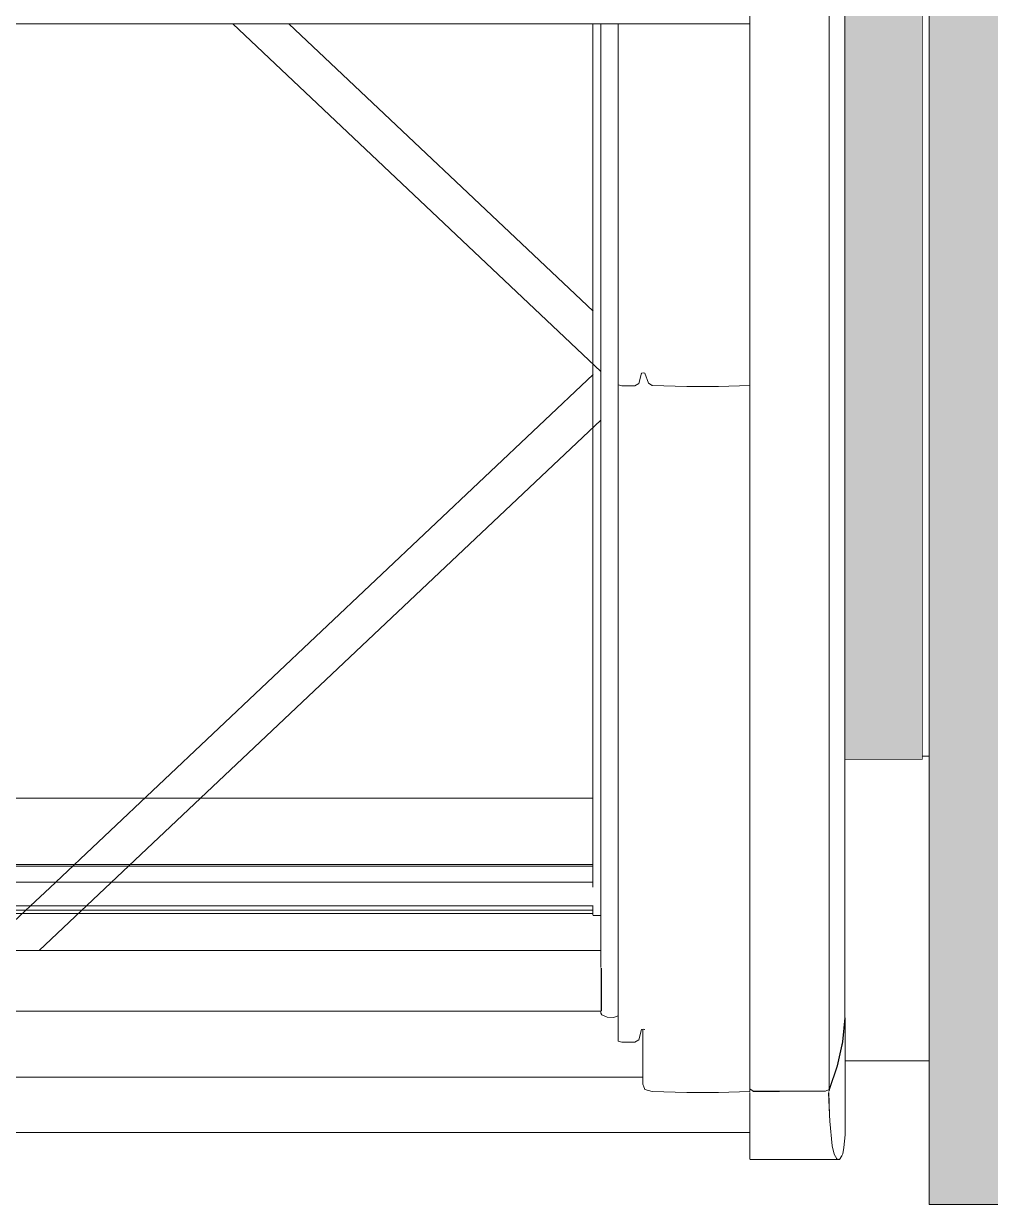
# Model space of a CAD drawing. Header units: metres. Extents: x -3 to 171, y -23 to 41.
# Drawn here: x 4.735 to 5.227, y -15.07 to -14.47 of the extents above; entities that cross this region are included whole.
import ezdxf

# ---------------------------------------------------------------- set-up
doc = ezdxf.new("R2010")
doc.units = ezdxf.units.M
doc.header["$MEASUREMENT"] = 0
for name, pattern in [('Achse', [0.004, 0.002, -0.001, 0, -0.001]), ('Baufluchtlinie', [0.013, 0.008, -0.005]), ('Wipeout_Contour', [1, 0, -1])]:
    doc.linetypes.add(name, pattern=pattern)
for name, color, linetype in [('6._Dach PP STG1_1_000 Achsraster', 7, 'Continuous'), ('6._Dach PP STG1_1_325 Dachfenster', 7, 'Continuous'), ('6._Dach PP STG1_1_330 Dachaufbau', 7, 'Continuous'), ('6._Dach PP STG1_1_Neubau_840 Baulinien', 7, 'Continuous')]:
    doc.layers.add(name, color=color, linetype=linetype)

msp = doc.modelspace()

# ---------------------------------------------------------------- hatches: boundary and pattern name
at = {"layer": '6._Dach PP STG1_1_325 Dachfenster', "linetype": 'Continuous', "lineweight": 0, "true_color": 0x000000}
msp.add_hatch(color=18, dxfattribs=at).paths.add_polyline_path([(5.15284, -14.40295), (5.15264, -14.40484), (5.15264, -14.84386), (5.19214, -14.84386), (5.19214, -14.22801), (5.15478, -14.22801), (5.15478, -14.28437), (5.15478, -14.28642), (5.15478, -14.29682), (5.15474, -14.36991), (5.15474, -14.37759), (5.15474, -14.38588), (5.15344, -14.39979), (5.15284, -14.40294)])
at = {"layer": '6._Dach PP STG1_1_330 Dachaufbau', "linetype": 'Continuous', "lineweight": 0, "true_color": 0x000000}
h = msp.add_hatch(color=18, dxfattribs=at)
h.paths.add_polyline_path([(6.26, -13.58499), (3.315, -13.58499), (3.315, -11.155), (6.26, -11.155), (6.26, -10.4), (0.03813, -10.4), (0.05526, -15.07), (1.01714, -15.07), (1.01714, -14.22801), (2.76714, -14.22801), (2.76714, -15.07), (3.44551, -15.07), (3.44551, -14.22801), (5.19551, -14.22801), (5.19551, -15.07), (6.26, -15.07)])
h.paths.add_polyline_path([(1.06307, -12.8025), (1.06307, -11.20127), (2.76307, -11.20127), (2.76307, -12.8025)], flags=0)

# ---------------------------------------------------------------- linework, layer by layer
at = {"layer": '6._Dach PP STG1_1_000 Achsraster', "color": 5, "linetype": 'Achse', "lineweight": 0, "ltscale": 1000}
msp.add_line((-1.5, -15), (21, -15), dxfattribs=at)
at = {"layer": '6._Dach PP STG1_1_325 Dachfenster', "color": 7, "linetype": 'Continuous', "lineweight": 13, "ltscale": 1000, "true_color": 0xf4f4f4, "flags": 128}
for points in [[(5.19214, -14.22801), (5.19214, -14.84386)], [(5.19214, -14.84386), (5.15264, -14.84386)]]:
    msp.add_lwpolyline(points, dxfattribs=at)
at = {"layer": '6._Dach PP STG1_1_330 Dachaufbau', "color": 7, "linetype": 'Continuous', "lineweight": 18, "ltscale": 1000, "flags": 128}
for points in [[(5.19551, -15.07), (5.19551, -14.22801)], [(6.26, -15.07), (5.19551, -15.07)]]:
    msp.add_lwpolyline(points, dxfattribs=at)
at = {"layer": '6._Dach PP STG1_1_Neubau_840 Baulinien', "color": 1, "linetype": 'Baufluchtlinie', "lineweight": 25, "ltscale": 1000, "true_color": 0xfb0106, "flags": 128}
msp.add_lwpolyline([(-3.0225, -14.98287), (0, -15), (18.98764, -15.00055), (22.9775, -15.00378)], dxfattribs=at)

# ---------------------------------------------------------------- next in the draw order: wipeouts: each hides what was drawn before it
at = {"color": 254, "linetype": 'Wipeout_Contour', "lineweight": 0, "ltscale": 77.456426}
msp.add_wipeout([(5.14464, -14.43984), (5.14464, -15.01151), (5.14864, -14.99956), (5.14864, -14.42797), (5.14484, -14.43932)], dxfattribs=at).dxf.layer = '6._Dach PP STG1_1_325 Dachfenster'
at = {"color": 254, "linetype": 'Wipeout_Contour', "lineweight": 0, "ltscale": 94.992268}
msp.add_wipeout([(5.02854, -14.46976), (5.02854, -14.94961), (5.02864, -14.97173), (5.02854, -14.97286), (5.02904, -14.97371), (5.02904, -14.46976)], dxfattribs=at).dxf.layer = '6._Dach PP STG1_1_325 Dachfenster'
at = {"color": 254, "linetype": 'Wipeout_Contour', "lineweight": 0, "ltscale": 61.668518}
msp.add_wipeout([(5.03734, -14.46976), (5.03734, -14.65339), (5.03924, -14.65389), (5.03924, -14.46976)], dxfattribs=at).dxf.layer = '6._Dach PP STG1_1_325 Dachfenster'
at = {"color": 254, "linetype": 'Wipeout_Contour', "lineweight": 0, "ltscale": 61.650601}
msp.add_wipeout([(5.04794, -14.65261), (5.04924, -14.64745), (5.04924, -14.46976), (5.04794, -14.46976)], dxfattribs=at).dxf.layer = '6._Dach PP STG1_1_325 Dachfenster'
at = {"color": 254, "linetype": 'Wipeout_Contour', "lineweight": 0, "ltscale": 61.684778}
msp.add_wipeout([(5.05284, -14.46976), (5.05284, -14.65254), (5.05464, -14.6536), (5.05464, -14.46976)], dxfattribs=at).dxf.layer = '6._Dach PP STG1_1_325 Dachfenster'
at = {"color": 254, "linetype": 'Wipeout_Contour', "lineweight": 0, "ltscale": 61.745557}
msp.add_wipeout([(5.08844, -14.65417), (5.10434, -14.65366), (5.10434, -14.46976), (5.08844, -14.46976)], dxfattribs=at).dxf.layer = '6._Dach PP STG1_1_325 Dachfenster'
at = {"color": 254, "linetype": 'Wipeout_Contour', "lineweight": 0, "ltscale": 109.795385}
msp.add_wipeout([(5.15264, -14.975), (5.15284, -14.99705), (5.19551, -14.99705), (5.19551, -14.84205), (5.19214, -14.84205), (5.19214, -14.84386), (5.15264, -14.84386)], dxfattribs=at).dxf.layer = '6._Dach PP STG1_1_325 Dachfenster'
at = {"color": 254, "linetype": 'Wipeout_Contour', "lineweight": 0, "ltscale": 250.3991}
msp.add_wipeout([(4.34994, -15.02356), (5.10434, -15.02356), (5.10434, -15.01269), (5.08844, -15.0132), (5.07224, -15.0132), (5.05464, -15.01264), (5.05084, -15.01158), (5.04984, -15.00882), (5.04984, -15.00525), (4.40444, -15.00525), (4.40444, -15.00882), (4.40344, -15.01158), (4.39964, -15.01264), (4.38204, -15.0132), (4.36584, -15.0132), (4.34994, -15.01269)], dxfattribs=at).dxf.layer = '6._Dach PP STG1_1_325 Dachfenster'
at = {"color": 254, "linetype": 'Wipeout_Contour', "lineweight": 0, "ltscale": 63.088527}
msp.add_wipeout([(4.34994, -15.03311), (5.10434, -15.03311), (5.10434, -15.02858), (4.34994, -15.02858)], dxfattribs=at).dxf.layer = '6._Dach PP STG1_1_325 Dachfenster'
at = {"color": 254, "linetype": 'Wipeout_Contour', "lineweight": 0, "ltscale": 62.535201}
msp.add_wipeout([(5.14855, -15.04683), (5.10434, -15.04683), (5.14984, -15.04719), (5.14884, -15.04689)], dxfattribs=at).dxf.layer = '6._Dach PP STG1_1_325 Dachfenster'

# ---------------------------------------------------------------- next in the draw order: wipeouts: each hides what was drawn before it
at = {"color": 254, "linetype": 'Wipeout_Contour', "lineweight": 0, "ltscale": 61.959508}
msp.add_wipeout([(5.19214, -14.32091), (5.19214, -14.84205), (5.19551, -14.84205), (5.19551, -14.32091)], dxfattribs=at).dxf.layer = '6._Dach PP STG1_1_325 Dachfenster'
at = {"color": 254, "linetype": 'Wipeout_Contour', "lineweight": 0, "ltscale": 77.39662}
msp.add_wipeout([(5.14864, -14.42797), (5.14864, -14.99956), (5.15134, -14.98739), (5.15134, -14.4161), (5.14884, -14.42737)], dxfattribs=at).dxf.layer = '6._Dach PP STG1_1_325 Dachfenster'
at = {"color": 254, "linetype": 'Wipeout_Contour', "lineweight": 0, "ltscale": 62.271848}
msp.add_wipeout([(5.02904, -14.46976), (5.02904, -14.97371), (5.03184, -14.97484), (5.03184, -14.46976)], dxfattribs=at).dxf.layer = '6._Dach PP STG1_1_325 Dachfenster'
at = {"color": 254, "linetype": 'Wipeout_Contour', "lineweight": 0, "ltscale": 61.677168}
msp.add_wipeout([(5.03924, -14.46976), (5.03924, -14.65389), (5.04584, -14.65389), (5.04584, -14.46976)], dxfattribs=at).dxf.layer = '6._Dach PP STG1_1_325 Dachfenster'
at = {"color": 254, "linetype": 'Wipeout_Contour', "lineweight": 0, "ltscale": 61.701922}
msp.add_wipeout([(5.05464, -14.6536), (5.07224, -14.65417), (5.07224, -14.46976), (5.05464, -14.46976)], dxfattribs=at).dxf.layer = '6._Dach PP STG1_1_325 Dachfenster'
at = {"color": 254, "linetype": 'Wipeout_Contour', "lineweight": 0, "ltscale": 63.069081}
msp.add_wipeout([(4.34994, -15.02689), (5.10434, -15.02689), (5.10434, -15.02462), (4.34994, -15.02462)], dxfattribs=at).dxf.layer = '6._Dach PP STG1_1_325 Dachfenster'
at = {"color": 254, "linetype": 'Wipeout_Contour', "lineweight": 0, "ltscale": 46.82468}
msp.add_wipeout([(5.10434, -15.03311), (4.34994, -15.03311), (5.10434, -15.03339)], dxfattribs=at).dxf.layer = '6._Dach PP STG1_1_325 Dachfenster'
at = {"color": 254, "linetype": 'Wipeout_Contour', "lineweight": 0, "ltscale": 63.621785}
msp.add_wipeout([(5.10434, -15.04449), (5.10434, -15.04683), (5.14855, -15.04683), (5.14714, -15.04449)], dxfattribs=at).dxf.layer = '6._Dach PP STG1_1_325 Dachfenster'

# ---------------------------------------------------------------- next in the draw order: linework, layer by layer
at = {"layer": '6._Dach PP STG1_1_325 Dachfenster', "color": 7, "linetype": 'Continuous', "lineweight": 13, "ltscale": 1000, "flags": 128}
for points in [[(5.19551, -14.32091), (5.19551, -14.84205)], [(5.19551, -14.84205), (5.19214, -14.84205)], [(5.19551, -14.84205), (5.19551, -14.99705)]]:
    msp.add_lwpolyline(points, dxfattribs=at)

# ---------------------------------------------------------------- next in the draw order: wipeouts: each hides what was drawn before it
at = {"color": 254, "linetype": 'Wipeout_Contour', "lineweight": 0, "ltscale": 77.31211}
msp.add_wipeout([(5.15134, -14.4161), (5.15134, -14.98739), (5.15264, -14.97514), (5.15264, -14.40484), (5.15154, -14.4152)], dxfattribs=at).dxf.layer = '6._Dach PP STG1_1_325 Dachfenster'
at = {"color": 254, "linetype": 'Wipeout_Contour', "lineweight": 0, "ltscale": 45.46419}
msp.add_wipeout([(5.02854, -14.46976), (4.8414, -14.46976), (5.02854, -14.6465)], dxfattribs=at).dxf.layer = '6._Dach PP STG1_1_325 Dachfenster'
at = {"color": 254, "linetype": 'Wipeout_Contour', "lineweight": 0, "ltscale": 61.67494}
msp.add_wipeout([(5.04584, -14.46976), (5.04584, -14.65389), (5.04794, -14.65261), (5.04794, -14.46976)], dxfattribs=at).dxf.layer = '6._Dach PP STG1_1_325 Dachfenster'
at = {"color": 254, "linetype": 'Wipeout_Contour', "lineweight": 0, "ltscale": 61.727543}
msp.add_wipeout([(5.08844, -14.46976), (5.07224, -14.46976), (5.07224, -14.65417), (5.08844, -14.65417)], dxfattribs=at).dxf.layer = '6._Dach PP STG1_1_325 Dachfenster'
at = {"color": 254, "linetype": 'Wipeout_Contour', "lineweight": 0, "ltscale": 62.652756}
msp.add_wipeout([(5.03924, -14.65389), (5.03734, -14.65339), (5.03734, -14.98708), (5.03924, -14.98757)], dxfattribs=at).dxf.layer = '6._Dach PP STG1_1_325 Dachfenster'
at = {"color": 254, "linetype": 'Wipeout_Contour', "lineweight": 0, "ltscale": 47.294756}
msp.add_wipeout([(4.74302, -14.9409), (5.02854, -14.9409), (5.02854, -14.67124)], dxfattribs=at).dxf.layer = '6._Dach PP STG1_1_325 Dachfenster'
at = {"color": 254, "linetype": 'Wipeout_Contour', "lineweight": 0, "ltscale": 47.690508}
msp.add_wipeout([(4.42564, -14.97173), (5.02864, -14.97173), (4.42564, -14.97152)], dxfattribs=at).dxf.layer = '6._Dach PP STG1_1_325 Dachfenster'
at = {"color": 254, "linetype": 'Wipeout_Contour', "lineweight": 0, "ltscale": 63.076617}
msp.add_wipeout([(4.34994, -15.02689), (4.34994, -15.02858), (5.10434, -15.02858), (5.10434, -15.02689)], dxfattribs=at).dxf.layer = '6._Dach PP STG1_1_325 Dachfenster'
at = {"color": 254, "linetype": 'Wipeout_Contour', "lineweight": 0, "ltscale": 63.605777}
msp.add_wipeout([(5.10434, -15.04027), (5.10434, -15.04449), (5.14714, -15.04449), (5.14618, -15.04027)], dxfattribs=at).dxf.layer = '6._Dach PP STG1_1_325 Dachfenster'

# ---------------------------------------------------------------- next in the draw order: wipeouts: each hides what was drawn before it
at = {"color": 254, "linetype": 'Wipeout_Contour', "lineweight": 0, "ltscale": 123.056249}
msp.add_wipeout([(4.42574, -14.6465), (4.42574, -14.67124), (4.71127, -14.9409), (4.74302, -14.9409), (5.02854, -14.67124), (5.02854, -14.6465), (4.8414, -14.46976), (4.61288, -14.46976)], dxfattribs=at).dxf.layer = '6._Dach PP STG1_1_325 Dachfenster'
at = {"color": 254, "linetype": 'Wipeout_Contour', "lineweight": 0, "ltscale": 62.278797}
msp.add_wipeout([(5.03184, -14.46976), (5.03184, -14.97484), (5.03494, -14.97491), (5.03494, -14.46976)], dxfattribs=at).dxf.layer = '6._Dach PP STG1_1_325 Dachfenster'
at = {"color": 254, "linetype": 'Wipeout_Contour', "lineweight": 0, "ltscale": 61.672266}
msp.add_wipeout([(5.04924, -14.64745), (5.05004, -14.64717), (5.05004, -14.46976), (5.04924, -14.46976)], dxfattribs=at).dxf.layer = '6._Dach PP STG1_1_325 Dachfenster'
at = {"color": 254, "linetype": 'Wipeout_Contour', "lineweight": 0, "ltscale": 62.729285}
msp.add_wipeout([(5.08844, -14.65417), (5.08844, -14.98789), (5.10434, -14.98738), (5.10434, -14.65366)], dxfattribs=at).dxf.layer = '6._Dach PP STG1_1_325 Dachfenster'
at = {"color": 254, "linetype": 'Wipeout_Contour', "lineweight": 0, "ltscale": 96.340401}
msp.add_wipeout([(5.14884, -14.99956), (5.14884, -15.04689), (5.14984, -15.04719), (5.15115, -15.04534), (5.15154, -15.04422), (5.15154, -14.98739)], dxfattribs=at).dxf.layer = '6._Dach PP STG1_1_325 Dachfenster'
at = {"color": 254, "linetype": 'Wipeout_Contour', "lineweight": 0, "ltscale": 63.062726}
msp.add_wipeout([(4.34994, -15.02462), (5.10434, -15.02462), (5.10434, -15.02356), (4.34994, -15.02356)], dxfattribs=at).dxf.layer = '6._Dach PP STG1_1_325 Dachfenster'

# ---------------------------------------------------------------- next in the draw order: linework, layer by layer
at = {"layer": '6._Dach PP STG1_1_325 Dachfenster', "color": 7, "linetype": 'Continuous', "lineweight": 13, "ltscale": 1000, "flags": 128}
for points in [[(4.8414, -14.46976), (5.02854, -14.6465)], [(4.86985, -14.46976), (5.02458, -14.61588)], [(5.02444, -14.90873), (5.02444, -14.46976)], [(4.72714, -14.92902), (4.7386, -14.9182), (4.74833, -14.90901), (5.02458, -14.64812)], [(5.02444, -14.86354), (4.42984, -14.86354)], [(5.02444, -14.89727), (4.42984, -14.89727)], [(5.02444, -14.89805), (4.42984, -14.89805)], [(5.02444, -14.90618), (4.42984, -14.90618)], [(5.02458, -14.9182), (4.42971, -14.9182)], [(5.02444, -14.9204), (4.42984, -14.9204)], [(5.02444, -14.92209), (4.42984, -14.92209)], [(5.02444, -14.92294), (5.02444, -14.9182)], [(5.02854, -14.92315), (5.02464, -14.92315)]]:
    msp.add_lwpolyline(points, dxfattribs=at)

# ---------------------------------------------------------------- next in the draw order: wipeouts: each hides what was drawn before it
at = {"color": 254, "linetype": 'Wipeout_Contour', "lineweight": 0, "ltscale": 62.386678}
msp.add_wipeout([(5.10434, -15.01121), (5.10604, -15.01247), (5.10604, -14.44058), (5.10434, -14.44058)], dxfattribs=at).dxf.layer = '6._Dach PP STG1_1_325 Dachfenster'
at = {"color": 254, "linetype": 'Wipeout_Contour', "lineweight": 0, "ltscale": 61.67365}
msp.add_wipeout([(5.05004, -14.64717), (5.05084, -14.64738), (5.05084, -14.46976), (5.05004, -14.46976)], dxfattribs=at).dxf.layer = '6._Dach PP STG1_1_325 Dachfenster'
at = {"color": 254, "linetype": 'Wipeout_Contour', "lineweight": 0, "ltscale": 47.602813}
msp.add_wipeout([(4.42574, -14.94097), (5.02854, -14.94097), (4.42574, -14.9409)], dxfattribs=at).dxf.layer = '6._Dach PP STG1_1_325 Dachfenster'
at = {"color": 254, "linetype": 'Wipeout_Contour', "lineweight": 0, "ltscale": 63.575504}
msp.add_wipeout([(5.10434, -15.02775), (5.10434, -15.04027), (5.14618, -15.04027), (5.14497, -15.02775)], dxfattribs=at).dxf.layer = '6._Dach PP STG1_1_325 Dachfenster'

# ---------------------------------------------------------------- next in the draw order: linework, layer by layer
at = {"layer": '6._Dach PP STG1_1_325 Dachfenster', "color": 7, "linetype": 'Continuous', "lineweight": 13, "ltscale": 1000, "flags": 128}
msp.add_lwpolyline([(4.34994, -15.03339), (5.10434, -15.03339)], dxfattribs=at)

# ---------------------------------------------------------------- next in the draw order: wipeouts: each hides what was drawn before it
at = {"color": 254, "linetype": 'Wipeout_Contour', "lineweight": 0, "ltscale": 62.415956}
msp.add_wipeout([(5.10604, -14.44058), (5.10604, -15.01247), (5.14284, -15.01247), (5.14284, -14.44058)], dxfattribs=at).dxf.layer = '6._Dach PP STG1_1_325 Dachfenster'
at = {"color": 254, "linetype": 'Wipeout_Contour', "lineweight": 0, "ltscale": 61.655271}
msp.add_wipeout([(5.05084, -14.46976), (5.05084, -14.64738), (5.05284, -14.65254), (5.05284, -14.46976)], dxfattribs=at).dxf.layer = '6._Dach PP STG1_1_325 Dachfenster'

# ---------------------------------------------------------------- next in the draw order: wipeouts: each hides what was drawn before it
at = {"color": 254, "linetype": 'Wipeout_Contour', "lineweight": 0, "ltscale": 77.178031}
msp.add_wipeout([(5.14284, -14.44058), (5.14284, -15.01247), (5.14464, -15.01151), (5.14464, -14.43984), (5.14439, -14.4405)], dxfattribs=at).dxf.layer = '6._Dach PP STG1_1_325 Dachfenster'
at = {"color": 254, "linetype": 'Wipeout_Contour', "lineweight": 0, "ltscale": 62.651959}
msp.add_wipeout([(5.04794, -14.65261), (5.04794, -14.9863), (5.04924, -14.98114), (5.04924, -14.64745)], dxfattribs=at).dxf.layer = '6._Dach PP STG1_1_325 Dachfenster'
at = {"color": 254, "linetype": 'Wipeout_Contour', "lineweight": 0, "ltscale": 62.670627}
msp.add_wipeout([(5.05284, -14.65254), (5.05284, -14.98626), (5.05464, -14.98732), (5.05464, -14.6536)], dxfattribs=at).dxf.layer = '6._Dach PP STG1_1_325 Dachfenster'

# ---------------------------------------------------------------- next in the draw order: wipeouts: each hides what was drawn before it
at = {"color": 254, "linetype": 'Wipeout_Contour', "lineweight": 0, "ltscale": 62.659241}
msp.add_wipeout([(5.03924, -14.65389), (5.03924, -14.98757), (5.04584, -14.98757), (5.04584, -14.65389)], dxfattribs=at).dxf.layer = '6._Dach PP STG1_1_325 Dachfenster'
at = {"color": 254, "linetype": 'Wipeout_Contour', "lineweight": 0, "ltscale": 62.686537}
msp.add_wipeout([(5.05464, -14.6536), (5.05464, -14.98732), (5.07224, -14.98789), (5.07224, -14.65417)], dxfattribs=at).dxf.layer = '6._Dach PP STG1_1_325 Dachfenster'
at = {"color": 254, "linetype": 'Wipeout_Contour', "lineweight": 0, "ltscale": 112.087901}
msp.add_wipeout([(5.14484, -15.02455), (5.14497, -15.02775), (5.14618, -15.04027), (5.14714, -15.04449), (5.14855, -15.04683), (5.14884, -14.99956), (5.14484, -15.01151)], dxfattribs=at).dxf.layer = '6._Dach PP STG1_1_325 Dachfenster'

# ---------------------------------------------------------------- next in the draw order: wipeouts: each hides what was drawn before it
at = {"color": 254, "linetype": 'Wipeout_Contour', "lineweight": 0, "ltscale": 62.280196}
msp.add_wipeout([(5.03494, -14.46976), (5.03494, -14.97491), (5.03734, -14.97409), (5.03734, -14.46976)], dxfattribs=at).dxf.layer = '6._Dach PP STG1_1_325 Dachfenster'
at = {"color": 254, "linetype": 'Wipeout_Contour', "lineweight": 0, "ltscale": 62.662253}
msp.add_wipeout([(5.04584, -14.65389), (5.04584, -14.98757), (5.04794, -14.9863), (5.04794, -14.65261)], dxfattribs=at).dxf.layer = '6._Dach PP STG1_1_325 Dachfenster'
at = {"color": 254, "linetype": 'Wipeout_Contour', "lineweight": 0, "ltscale": 62.709451}
msp.add_wipeout([(5.07224, -14.65417), (5.07224, -14.98789), (5.08844, -14.98789), (5.08844, -14.65417)], dxfattribs=at).dxf.layer = '6._Dach PP STG1_1_325 Dachfenster'

# ---------------------------------------------------------------- next in the draw order: linework, layer by layer
at = {"layer": '6._Dach PP STG1_1_325 Dachfenster', "color": 7, "linetype": 'Continuous', "lineweight": 13, "ltscale": 1000, "flags": 128}
for points in [[(5.10434, -14.46976), (4.34994, -14.46976)], [(5.03734, -14.65339), (5.03924, -14.65389), (5.04584, -14.65389)]]:
    msp.add_lwpolyline(points, dxfattribs=at)

# ---------------------------------------------------------------- next in the draw order: wipeouts: each hides what was drawn before it
at = {"color": 254, "linetype": 'Wipeout_Contour', "lineweight": 0, "ltscale": 62.643382}
msp.add_wipeout([(5.04924, -14.64745), (5.04924, -14.98114), (5.05004, -14.98085), (5.05004, -14.64717)], dxfattribs=at).dxf.layer = '6._Dach PP STG1_1_325 Dachfenster'
at = {"color": 254, "linetype": 'Wipeout_Contour', "lineweight": 0, "ltscale": 63.401488}
msp.add_wipeout([(5.08844, -15.0132), (5.10434, -15.01269), (5.10434, -14.98738), (5.08844, -14.98789)], dxfattribs=at).dxf.layer = '6._Dach PP STG1_1_325 Dachfenster'

# ---------------------------------------------------------------- next in the draw order: wipeouts: each hides what was drawn before it
at = {"color": 254, "linetype": 'Wipeout_Contour', "lineweight": 0, "ltscale": 62.680023}
msp.add_wipeout([(5.05004, -14.64717), (5.05004, -14.98085), (5.05074, -14.98104), (5.05084, -14.64738)], dxfattribs=at).dxf.layer = '6._Dach PP STG1_1_325 Dachfenster'
at = {"color": 254, "linetype": 'Wipeout_Contour', "lineweight": 0, "ltscale": 79.516589}
msp.add_wipeout([(5.14434, -15.01304), (5.10434, -15.01304), (5.10434, -15.02775), (5.14497, -15.02775), (5.14484, -15.02455)], dxfattribs=at).dxf.layer = '6._Dach PP STG1_1_325 Dachfenster'

# ---------------------------------------------------------------- next in the draw order: wipeouts: each hides what was drawn before it
at = {"color": 254, "linetype": 'Wipeout_Contour', "lineweight": 0, "ltscale": 62.656562}
msp.add_wipeout([(5.05284, -14.65254), (5.05084, -14.64738), (5.05084, -14.9811), (5.05284, -14.98626)], dxfattribs=at).dxf.layer = '6._Dach PP STG1_1_325 Dachfenster'
at = {"color": 254, "linetype": 'Wipeout_Contour', "lineweight": 0, "ltscale": 47.091963}
msp.add_wipeout([(5.14442, -15.01262), (5.14484, -15.02455), (5.14484, -15.01151)], dxfattribs=at).dxf.layer = '6._Dach PP STG1_1_325 Dachfenster'

# ---------------------------------------------------------------- next in the draw order: linework, layer by layer
at = {"layer": '6._Dach PP STG1_1_325 Dachfenster', "color": 7, "linetype": 'Continuous', "lineweight": 13, "ltscale": 1000, "flags": 128}
for points in [[(5.04924, -14.64745), (5.05004, -14.64717)], [(5.05004, -14.64717), (5.05084, -14.64738)], [(5.05084, -14.64738), (5.05284, -14.65254)], [(5.04584, -14.65389), (5.04794, -14.65261)], [(5.04794, -14.65261), (5.04924, -14.64745)], [(5.05284, -14.65254), (5.05464, -14.6536)], [(5.05464, -14.6536), (5.07224, -14.65417), (5.08844, -14.65417), (5.10434, -14.65366)]]:
    msp.add_lwpolyline(points, dxfattribs=at)

# ---------------------------------------------------------------- next in the draw order: wipeouts: each hides what was drawn before it
at = {"color": 254, "linetype": 'Wipeout_Contour', "lineweight": 0, "ltscale": 63.359955}
msp.add_wipeout([(5.05464, -14.98732), (5.05464, -15.01264), (5.07224, -15.0132), (5.07224, -14.98789)], dxfattribs=at).dxf.layer = '6._Dach PP STG1_1_325 Dachfenster'
at = {"color": 254, "linetype": 'Wipeout_Contour', "lineweight": 0, "ltscale": 48.24784}
msp.add_wipeout([(5.10434, -15.01304), (5.14434, -15.01304), (5.10434, -15.01262)], dxfattribs=at).dxf.layer = '6._Dach PP STG1_1_325 Dachfenster'

# ---------------------------------------------------------------- next in the draw order: wipeouts: each hides what was drawn before it
at = {"color": 254, "linetype": 'Wipeout_Contour', "lineweight": 0, "ltscale": 192.372271}
msp.add_wipeout([(5.10434, -15.01121), (5.10434, -15.01262), (5.14442, -15.01262), (5.14484, -15.01151), (5.14884, -14.99956), (5.15154, -14.98739), (5.15284, -14.97514), (5.15134, -14.98739), (5.14864, -14.99956), (5.14464, -15.01151), (5.14284, -15.01247), (5.10604, -15.01247)], dxfattribs=at).dxf.layer = '6._Dach PP STG1_1_325 Dachfenster'
at = {"color": 254, "linetype": 'Wipeout_Contour', "lineweight": 0, "ltscale": 47.789812}
msp.add_wipeout([(5.05464, -14.98732), (5.05084, -15.01158), (5.05464, -15.01264)], dxfattribs=at).dxf.layer = '6._Dach PP STG1_1_325 Dachfenster'
at = {"color": 254, "linetype": 'Wipeout_Contour', "lineweight": 0, "ltscale": 63.382369}
msp.add_wipeout([(5.07224, -14.98789), (5.07224, -15.0132), (5.08844, -15.0132), (5.08844, -14.98789)], dxfattribs=at).dxf.layer = '6._Dach PP STG1_1_325 Dachfenster'

# ---------------------------------------------------------------- next in the draw order: linework, layer by layer
at = {"layer": '6._Dach PP STG1_1_325 Dachfenster', "color": 7, "linetype": 'Continuous', "lineweight": 13, "ltscale": 1000, "flags": 128}
for points in [[(5.10434, -15.01121), (5.10434, -14.44058)], [(5.14464, -15.01151), (5.14464, -14.43984)], [(5.10604, -15.01247), (5.10434, -15.01121)], [(5.10434, -15.01121), (5.10434, -15.01262)], [(5.10434, -15.01304), (5.10434, -15.02775), (5.10434, -15.04027), (5.10434, -15.04449), (5.10434, -15.04683)], [(5.14284, -15.01247), (5.10604, -15.01247)], [(5.14464, -15.01151), (5.14284, -15.01247)]]:
    msp.add_lwpolyline(points, dxfattribs=at)

# ---------------------------------------------------------------- next in the draw order: wipeouts: each hides what was drawn before it
at = {"color": 254, "linetype": 'Wipeout_Contour', "lineweight": 0, "ltscale": 79.901726}
msp.add_wipeout([(5.15284, -14.97514), (5.15154, -14.98739), (5.15154, -15.04422), (5.15208, -15.04105), (5.15284, -15.03456)], dxfattribs=at).dxf.layer = '6._Dach PP STG1_1_325 Dachfenster'
at = {"color": 254, "linetype": 'Wipeout_Contour', "lineweight": 0, "ltscale": 47.035248}
msp.add_wipeout([(5.05084, -15.01158), (5.05464, -14.98732), (5.05284, -14.98626)], dxfattribs=at).dxf.layer = '6._Dach PP STG1_1_325 Dachfenster'

# ---------------------------------------------------------------- next in the draw order: linework, layer by layer
at = {"layer": '6._Dach PP STG1_1_325 Dachfenster', "color": 7, "linetype": 'Continuous', "lineweight": 13, "ltscale": 1000, "flags": 128}
for points in [[(5.15264, -14.97514), (5.15264, -14.40484)], [(5.15284, -14.97514), (5.15154, -14.98739), (5.14884, -14.99956), (5.14484, -15.01151), (5.14442, -15.01262)], [(5.15264, -14.97514), (5.15134, -14.98739), (5.14864, -14.99956), (5.14464, -15.01151)], [(5.15284, -14.97514), (5.15284, -15.03456)], [(5.15284, -14.99705), (5.19551, -14.99705)], [(5.14434, -15.01304), (5.14484, -15.02455), (5.14497, -15.02775), (5.14618, -15.04027), (5.14714, -15.04449), (5.14855, -15.04683), (5.14984, -15.04719), (5.15115, -15.04534), (5.15154, -15.04422), (5.15208, -15.04105), (5.15284, -15.03456)], [(5.14984, -15.04719), (5.10434, -15.04719)]]:
    msp.add_lwpolyline(points, dxfattribs=at)

# ---------------------------------------------------------------- next in the draw order: wipeouts: each hides what was drawn before it
at = {"color": 254, "linetype": 'Wipeout_Contour', "lineweight": 0, "ltscale": 62.6105}
msp.add_wipeout([(5.04984, -14.98092), (5.04984, -15.00882), (5.05084, -14.98117), (5.05004, -14.98085)], dxfattribs=at).dxf.layer = '6._Dach PP STG1_1_325 Dachfenster'

# ---------------------------------------------------------------- next in the draw order: wipeouts: each hides what was drawn before it
at = {"color": 254, "linetype": 'Wipeout_Contour', "lineweight": 0, "ltscale": 63.489673}
msp.add_wipeout([(5.04984, -15.00882), (5.05084, -15.01158), (5.05284, -14.98626), (5.05084, -14.98117)], dxfattribs=at).dxf.layer = '6._Dach PP STG1_1_325 Dachfenster'

# ---------------------------------------------------------------- next in the draw order: linework, layer by layer
at = {"layer": '6._Dach PP STG1_1_325 Dachfenster', "color": 7, "linetype": 'Continuous', "lineweight": 13, "ltscale": 1000, "flags": 128}
for points in [[(5.04984, -15.00882), (5.05084, -15.01158)], [(5.05084, -15.01158), (5.05464, -15.01264), (5.07224, -15.0132), (5.08844, -15.0132), (5.10434, -15.01269)]]:
    msp.add_lwpolyline(points, dxfattribs=at)

# ---------------------------------------------------------------- next in the draw order: wipeouts: each hides what was drawn before it
at = {"color": 254, "linetype": 'Wipeout_Contour', "lineweight": 0, "ltscale": 62.961681}
msp.add_wipeout([(5.04984, -14.99323), (4.40444, -14.99323), (4.40444, -15.00518), (5.04984, -15.00518)], dxfattribs=at).dxf.layer = '6._Dach PP STG1_1_325 Dachfenster'

# ---------------------------------------------------------------- next in the draw order: wipeouts: each hides what was drawn before it
at = {"color": 254, "linetype": 'Wipeout_Contour', "lineweight": 0, "ltscale": 250.811094}
msp.add_wipeout([(4.40504, -14.98114), (4.40444, -14.98092), (4.40444, -14.99323), (5.04984, -14.99323), (5.04984, -14.98092), (5.04924, -14.98114), (5.04794, -14.9863), (5.04584, -14.98757), (5.03924, -14.98757), (5.03734, -14.98708), (5.03734, -14.97866), (4.41694, -14.97866), (4.41694, -14.98708), (4.41504, -14.98757), (4.40844, -14.98757), (4.40634, -14.9863)], dxfattribs=at).dxf.layer = '6._Dach PP STG1_1_325 Dachfenster'
at = {"color": 254, "linetype": 'Wipeout_Contour', "lineweight": 0, "ltscale": 47.782355}
msp.add_wipeout([(4.40444, -15.00525), (5.04984, -15.00525), (4.40444, -15.00518)], dxfattribs=at).dxf.layer = '6._Dach PP STG1_1_325 Dachfenster'

# ---------------------------------------------------------------- next in the draw order: linework, layer by layer
at = {"layer": '6._Dach PP STG1_1_325 Dachfenster', "color": 7, "linetype": 'Continuous', "lineweight": 13, "ltscale": 1000, "flags": 128}
for points in [[(5.04794, -14.9863), (5.04924, -14.98114)], [(5.04924, -14.98114), (5.05004, -14.98085)], [(5.04984, -14.98092), (5.04984, -15.00882)], [(5.05004, -14.98085), (5.05074, -14.98104)], [(5.03734, -14.98708), (5.03924, -14.98757), (5.04584, -14.98757)], [(5.04584, -14.98757), (5.04794, -14.9863)], [(5.04984, -15.00525), (4.40444, -15.00525)]]:
    msp.add_lwpolyline(points, dxfattribs=at)

# ---------------------------------------------------------------- next in the draw order: wipeouts: each hides what was drawn before it
at = {"color": 254, "linetype": 'Wipeout_Contour', "lineweight": 0, "ltscale": 218.373577}
msp.add_wipeout([(4.41694, -14.97866), (5.03734, -14.97866), (5.03734, -14.97409), (5.03494, -14.97491), (5.03184, -14.97484), (5.02904, -14.97371), (5.02854, -14.97286), (5.02854, -14.97173), (4.42574, -14.97173), (4.42574, -14.97286), (4.42524, -14.97371), (4.42244, -14.97484), (4.41934, -14.97491), (4.41694, -14.97409)], dxfattribs=at).dxf.layer = '6._Dach PP STG1_1_325 Dachfenster'

# ---------------------------------------------------------------- next in the draw order: linework, layer by layer
at = {"layer": '6._Dach PP STG1_1_325 Dachfenster', "color": 7, "linetype": 'Continuous', "lineweight": 13, "ltscale": 1000, "flags": 128}
for points in [[(5.03734, -14.98708), (5.03734, -14.65339), (5.03734, -14.46976)], [(5.03184, -14.97484), (5.03494, -14.97491)], [(5.03494, -14.97491), (5.03734, -14.97409)]]:
    msp.add_lwpolyline(points, dxfattribs=at)

# ---------------------------------------------------------------- next in the draw order: wipeouts: each hides what was drawn before it
at = {"color": 254, "linetype": 'Wipeout_Contour', "lineweight": 0, "ltscale": 62.833648}
msp.add_wipeout([(4.42564, -14.97152), (5.02864, -14.97152), (5.02864, -14.96091), (4.42564, -14.96091)], dxfattribs=at).dxf.layer = '6._Dach PP STG1_1_325 Dachfenster'

# ---------------------------------------------------------------- next in the draw order: linework, layer by layer
at = {"layer": '6._Dach PP STG1_1_325 Dachfenster', "color": 7, "linetype": 'Continuous', "lineweight": 13, "ltscale": 1000, "flags": 128}
for points in [[(5.02864, -14.97173), (4.42564, -14.97173)], [(5.02854, -14.97286), (5.02854, -14.97173)], [(5.02854, -14.97286), (5.02904, -14.97371)], [(5.02904, -14.97371), (5.03184, -14.97484)]]:
    msp.add_lwpolyline(points, dxfattribs=at)

# ---------------------------------------------------------------- next in the draw order: wipeouts: each hides what was drawn before it
at = {"color": 254, "linetype": 'Wipeout_Contour', "lineweight": 0, "ltscale": 62.805107}
msp.add_wipeout([(4.42564, -14.96091), (5.02864, -14.96091), (5.02864, -14.9566), (4.42564, -14.9566)], dxfattribs=at).dxf.layer = '6._Dach PP STG1_1_325 Dachfenster'

# ---------------------------------------------------------------- next in the draw order: wipeouts: each hides what was drawn before it
at = {"color": 254, "linetype": 'Wipeout_Contour', "lineweight": 0, "ltscale": 62.787338}
msp.add_wipeout([(5.02864, -14.95158), (4.42564, -14.95158), (4.42564, -14.9566), (5.02864, -14.9566)], dxfattribs=at).dxf.layer = '6._Dach PP STG1_1_325 Dachfenster'

# ---------------------------------------------------------------- next in the draw order: wipeouts: each hides what was drawn before it
at = {"color": 254, "linetype": 'Wipeout_Contour', "lineweight": 0, "ltscale": 109.889336}
msp.add_wipeout([(4.42564, -14.94988), (4.42564, -14.95073), (5.02864, -14.95073), (5.02864, -14.94988), (5.02854, -14.94882), (4.42574, -14.94882), (4.42574, -14.94961)], dxfattribs=at).dxf.layer = '6._Dach PP STG1_1_325 Dachfenster'

# ---------------------------------------------------------------- next in the draw order: wipeouts: each hides what was drawn before it
at = {"color": 254, "linetype": 'Wipeout_Contour', "lineweight": 0, "ltscale": 62.77608}
msp.add_wipeout([(4.42564, -14.95158), (5.02864, -14.95158), (5.02864, -14.95073), (4.42564, -14.95073)], dxfattribs=at).dxf.layer = '6._Dach PP STG1_1_325 Dachfenster'

# ---------------------------------------------------------------- next in the draw order: wipeouts: each hides what was drawn before it
at = {"color": 254, "linetype": 'Wipeout_Contour', "lineweight": 0, "ltscale": 62.761934}
msp.add_wipeout([(4.42574, -14.94776), (5.02854, -14.94776), (5.02854, -14.94712), (4.42574, -14.94712)], dxfattribs=at).dxf.layer = '6._Dach PP STG1_1_325 Dachfenster'

# ---------------------------------------------------------------- next in the draw order: wipeouts: each hides what was drawn before it
at = {"color": 254, "linetype": 'Wipeout_Contour', "lineweight": 0, "ltscale": 62.76517}
msp.add_wipeout([(4.42574, -14.94882), (5.02854, -14.94882), (5.02854, -14.94776), (4.42574, -14.94776)], dxfattribs=at).dxf.layer = '6._Dach PP STG1_1_325 Dachfenster'

# ---------------------------------------------------------------- next in the draw order: wipeouts: each hides what was drawn before it
at = {"color": 254, "linetype": 'Wipeout_Contour', "lineweight": 0, "ltscale": 62.74773}
msp.add_wipeout([(4.42574, -14.94642), (5.02854, -14.94642), (5.02854, -14.94097), (4.42574, -14.94097)], dxfattribs=at).dxf.layer = '6._Dach PP STG1_1_325 Dachfenster'

# ---------------------------------------------------------------- next in the draw order: linework, layer by layer
at = {"layer": '6._Dach PP STG1_1_325 Dachfenster', "color": 7, "linetype": 'Continuous', "lineweight": 13, "ltscale": 1000, "flags": 128}
for points in [[(4.74302, -14.9409), (5.02854, -14.67124)], [(5.02854, -14.9409), (4.42574, -14.9409)], [(5.02854, -14.94097), (4.42574, -14.94097)]]:
    msp.add_lwpolyline(points, dxfattribs=at)

# ---------------------------------------------------------------- next in the draw order: wipeouts: each hides what was drawn before it
at = {"color": 254, "linetype": 'Wipeout_Contour', "lineweight": 0, "ltscale": 62.759363}
msp.add_wipeout([(4.42574, -14.94642), (4.42574, -14.94712), (5.02854, -14.94712), (5.02854, -14.94642)], dxfattribs=at).dxf.layer = '6._Dach PP STG1_1_325 Dachfenster'

# ---------------------------------------------------------------- next in the draw order: linework, layer by layer
at = {"layer": '6._Dach PP STG1_1_325 Dachfenster', "color": 7, "linetype": 'Continuous', "lineweight": 13, "ltscale": 1000, "flags": 128}
for points in [[(5.02854, -14.94961), (5.02854, -14.46976)], [(5.02864, -14.94988), (5.02864, -14.95073), (5.02864, -14.95158), (5.02864, -14.9566), (5.02864, -14.96091), (5.02864, -14.97152)]]:
    msp.add_lwpolyline(points, dxfattribs=at)

doc.saveas('drawing.dxf')
